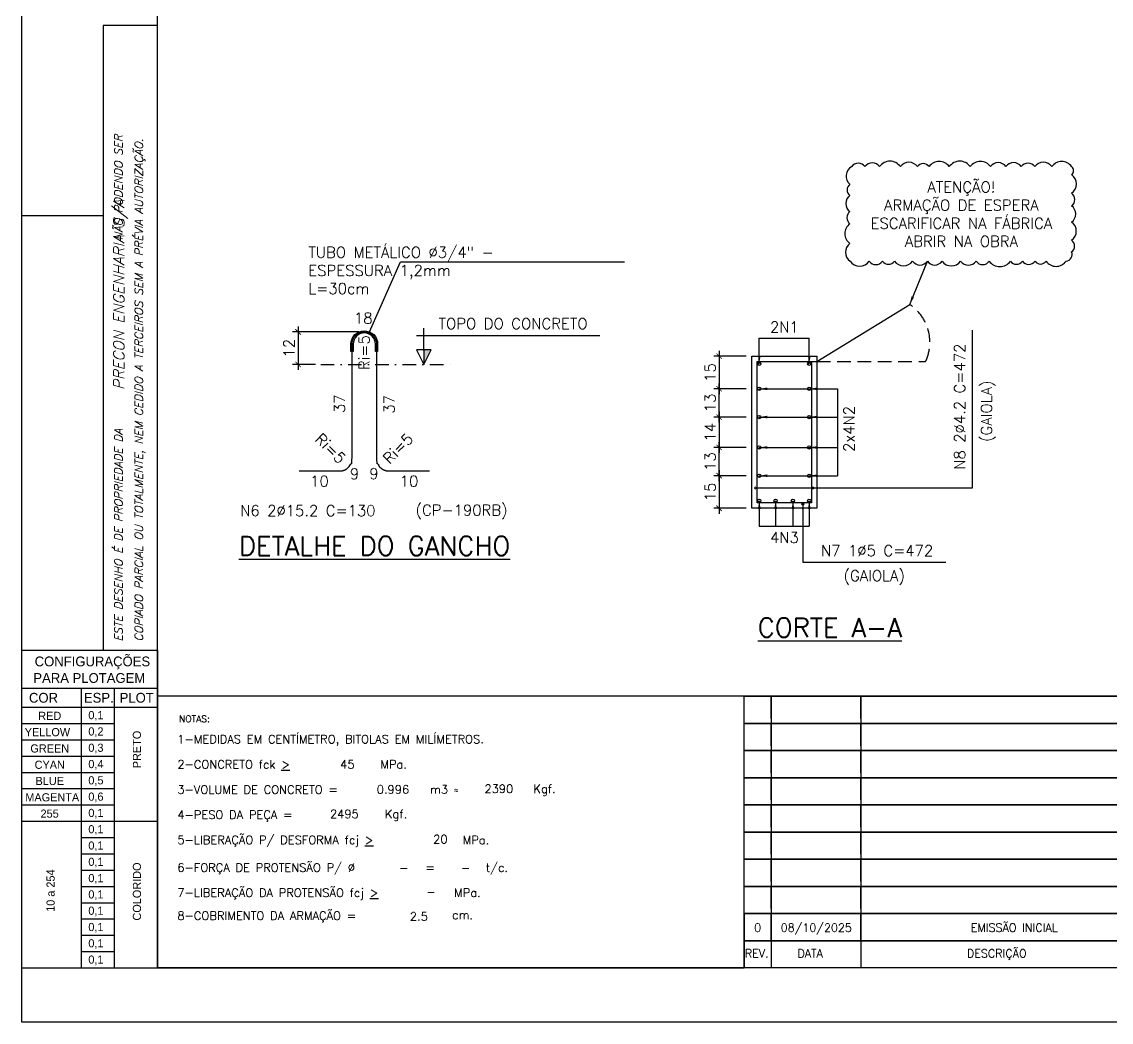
# Model space of a CAD drawing. Header units: centimetres. Extents: x 1658 to 6058, y 7825 to 9310.
# Drawn here: x 3958 to 4961, y 7825 to 8746 of the extents above; entities that cross this region are included whole.
import ezdxf
from ezdxf.enums import TextEntityAlignment as Align

# ---------------------------------------------------------------- set-up
doc = ezdxf.new("R2010")
doc.units = ezdxf.units.CM
doc.header["$LTSCALE"] = 50
doc.header["$MEASUREMENT"] = 0
doc.header["$PDMODE"] = 67
doc.linetypes.add('DASHDOT', pattern=[1, 0.5, -0.25, 0, -0.25])
doc.linetypes.add('HIDDEN', pattern=[0.375, 0.25, -0.125])
for name, color, linetype in [('COTAS-PRECON', 1, 'Continuous'), ('FERROS-PRECON', 4, 'Continuous'), ('FORMATO-PRECON', 2, 'Continuous'), ('HACHURAS-PRECON', 1, 'Continuous'), ('LINHA CENTRO-PRECON', 1, 'DASHDOT'), ('LINHA-01-PRECON', 1, 'Continuous'), ('LINHA-02-PRECON', 2, 'Continuous'), ('LINHA-04-PRECON', 4, 'Continuous'), ('LINHA-05-PRECON', 5, 'Continuous'), ('LINHA-PRECON-TRACEJADA', 1, 'HIDDEN'), ('NOTAS-PRECON', 2, 'Continuous'), ('X1', 2, 'Continuous')]:
    doc.layers.add(name, color=color, linetype=linetype)
doc.styles.add('PRECON-ROMANS', font='romans.shx')
doc.styles.add('R060', font='ACENT.shx', dxfattribs={"height": 75})
doc.styles.add('ROMANS', font='ROMANS.SHX', dxfattribs={"oblique": 15, "height": 3})
doc.styles.get("Standard").update_dxf_attribs({"font": 'romans.shx'})
doc.dimstyles.new('ESC50-25', dxfattribs={"dimscale": 50, "dimtxt": 0.2, "dimasz": 0.1, "dimexe": 0.1, "dimexo": 0.1, "dimgap": 0.065, "dimtad": 1, "dimdec": 1, "dimlfac": 0.5, "dimzin": 12, "dimdsep": 46, "dimtxsty": 'Standard', "dimblk": 'ARCHTICK', "dimcen": 0.09, "dimdle": 0.1, "dimclrd": 256, "dimclre": 256, "dimclrt": 2, "dimaunit": 1, "dimazin": 0, "dimtfac": 1, "dimtdec": 1, "dimtix": 1, "dimtmove": 1, "dimatfit": 3, "dimfxl": 1, "dimtolj": 1, "dimtzin": 0, "dimlwd": -1, "dimlwe": -1, "dimarcsym": 0})
doc.dimstyles.new('ESC50-50', dxfattribs={"dimscale": 50, "dimtxt": 0.2, "dimasz": 0.15, "dimexe": 0.15, "dimexo": 0.15, "dimgap": 0.08, "dimtad": 1, "dimdec": 1, "dimzin": 12, "dimdsep": 46, "dimtxsty": 'Standard', "dimblk": 'ARCHTICK', "dimcen": 0.09, "dimdle": 0.15, "dimclrd": 256, "dimclre": 256, "dimclrt": 2, "dimazin": 3, "dimtfac": 1, "dimtdec": 1, "dimtix": 1, "dimtmove": 2, "dimatfit": 2, "dimfxl": 0.15, "dimtolj": 1, "dimtzin": 0, "dimarcsym": 0})

# ---------------------------------------------------------------- blocks, each defined once
blk = doc.blocks.new('REV-A3-V')
at = {"layer": 'FORMATO-PRECON', "color": 1}
for p, q in [((780, 50), (780, 9.1)), ((920, 50), (920, 9.1))]:
    blk.add_line(p, q, dxfattribs=at)
for points in [[(1020, 50), (0, 50)], [(50, 9.1), (50, 50)], [(50, 50), (50, 0)], [(215, 9.1), (215, 50)], [(215, 50), (215, 0)], [(780, 50), (780, 0)], [(920, 50), (920, 0)]]:
    blk.add_lwpolyline(points, dxfattribs=at)
blk.add_lwpolyline([(1020, 0), (0, 0), (0, 50), (1020, 50)], close=True, dxfattribs=at)
at = {"layer": 'FORMATO-PRECON', "color": 2, "style": 'PRECON-ROMANS', "flags": 12}
for p in [(24.8, 24), (132.8, 24), (497.2, 24)]:
    blk.add_attdef('X', text='', height=15, dxfattribs=at).set_placement(p, align=Align.MIDDLE_CENTER)
at = {"layer": 'FORMATO-PRECON', "style": 'PRECON-ROMANS', "flags": 12}
for p in [(849.1, 22.6), (970, 22.6)]:
    blk.add_attdef('X', text='', height=15, dxfattribs=at).set_placement(p, align=Align.MIDDLE_CENTER)
blk = doc.blocks.new('A$C6E105C5C')
at = {"layer": 'FORMATO-PRECON', "color": 6}
for q in [(1020, 50), (0, 0)]:
    blk.add_line((0, 50), q, dxfattribs=at)
at = {"layer": 'FORMATO-PRECON', "color": 3}
blk.add_lwpolyline([(0, 50), (1020, 50), (1020, 0), (0, 0)], close=True, dxfattribs=at)
at = {"layer": 'FORMATO-PRECON', "color": 1}
for points in [[(50, 50), (50, 0)], [(215, 50), (215, 0)], [(780, 50), (780, 0)], [(920, 50), (920, 0)]]:
    blk.add_lwpolyline(points, dxfattribs=at)
at = {"layer": 'FORMATO-PRECON', "style": 'ROMANS'}
for s, p in [('REV.', (1.3, 19.2)), ('DATA', (98.1, 19.2)), ('DESCRIÇÃO', (410.2, 19.2)), ('DES.', (824.6, 19.2)), ('VISTO', (940, 19.2))]:
    blk.add_text(s, height=15, dxfattribs=at).set_placement(p)
blk = doc.blocks.new('A$C0AF02B9D')
at = {"layer": 'FORMATO-PRECON', "color": 1}
for p, q in [((0, 585), (250, 585)), ((0, 0), (0, 585)), ((250, 585), (250, 0)), ((0, 480), (250, 480)), ((0, 450), (170.7, 450)), ((0, 420), (170.7, 420)), ((0, 390), (170.7, 390)), ((0, 360), (170.7, 360)), ((0, 330), (170.7, 330)), ((0, 300), (170.7, 300)), ((110.1, 240), (170.7, 240)), ((110.1, 210), (170.7, 210)), ((110.1, 180), (170.7, 180)), ((110.1, 150), (170.7, 150)), ((110.1, 150), (170.7, 150)), ((110.1, 120), (170.7, 120)), ((110.1, 120), (170.7, 120)), ((110.1, 90), (170.7, 90)), ((110.1, 90), (170.7, 90)), ((110.1, 60), (170.7, 60)), ((110.1, 60), (170.7, 60)), ((110.1, 30), (170.7, 30)), ((110.1, 30), (170.7, 30)), ((0, 0), (250, 0)), ((110.1, 0), (170.7, 0)), ((110.1, 0), (170.7, 0)), ((110.1, 0), (170.7, 0))]:
    blk.add_line(p, q, dxfattribs=at)
at = {"layer": 'FORMATO-PRECON'}
for p, q in [((0, 515), (250, 515)), ((110.1, 0), (110.1, 515)), ((170.7, 0), (170.7, 515)), ((0, 270), (250, 270))]:
    blk.add_line(p, q, dxfattribs=at)
at = {"layer": 'FORMATO-PRECON', "style": 'R060'}
for s, p in [('CONFIGURAÇÕES ', (133.4, 563.9)), ('PARA PLOTAGEM', (124.3, 533.7)), ('COR', (40, 497.3)), ('ESP.', (141.8, 497.3)), ('PLOT', (211.6, 497.3))]:
    blk.add_text(s, height=18, dxfattribs=at).set_placement(p, align=Align.MIDDLE)
at = {"layer": 'FORMATO-PRECON', "color": 1, "style": 'R060'}
for s, p in [('RED', (51.5, 464)), ('0,1', (136.5, 464)), ('YELLOW', (47.2, 434)), ('0,2', (136.5, 434)), ('GREEN', (51.5, 404)), ('0,3', (136.5, 404)), ('CYAN', (51.5, 374)), ('0,4', (136.5, 374)), ('BLUE', (51.5, 344)), ('0,5', (136.5, 344)), ('MAGENTA', (56.1, 314)), ('0,6', (136.5, 314)), ('255', (51.3, 284)), ('0,1', (136.5, 284)), ('0,1', (136.5, 254)), ('0,1', (136.5, 224)), ('0,1', (136.5, 194)), ('0,1', (136.5, 164)), ('0,1', (136.5, 134)), ('0,1', (136.5, 104)), ('0,1', (136.5, 74)), ('0,1', (136.5, 44)), ('0,1', (136.5, 14))]:
    blk.add_text(s, height=15, dxfattribs=at).set_placement(p, align=Align.MIDDLE)
for s, p in [('PRETO', (212, 402.1)), ('10 a 254', (53, 142.2)), ('COLORIDO', (212, 140.6))]:
    blk.add_text(s, height=15, rotation=90, dxfattribs=at).set_placement(p, align=Align.MIDDLE)
blk = doc.blocks.new('A$C432D58B7')
at = {"layer": 'LINHA-01-PRECON'}
blk.add_blockref('A$C0AF02B9D', (0, 0), dxfattribs=at)
blk = doc.blocks.new('A$C550964AD')
at = {"layer": 'LINHA-01-PRECON'}
blk.add_blockref('A$C432D58B7', (0, 0), dxfattribs=at)
blk = doc.blocks.new('A$C12EB5E76')
at = {"layer": 'FORMATO-PRECON', "color": 6}
blk.add_line((35.3, 3089.3), (35.3, 1939.3), dxfattribs=at)
at = {"layer": 'FORMATO-PRECON'}
for points in [[(-114.7, 1254.3), (-114.7, 4224.3), (4085.3, 4224.3), (4085.3, 1254.3)], [(135.3, 1939.3), (135.3, 3089.3), (35.3, 3089.3), (35.3, 1939.3)]]:
    blk.add_lwpolyline(points, close=True, dxfattribs=at)
at = {"layer": 'FORMATO-PRECON', "color": 6}
blk.add_lwpolyline([(135.3, 1354.3), (135.3, 4124.3), (3985.3, 4124.3), (3985.3, 1354.3)], close=True, dxfattribs=at)
at = {"layer": 'FORMATO-PRECON'}
blk.add_lwpolyline([(-114.7, 2739.3), (35.3, 2739.3)], dxfattribs=at)
at = {"layer": 'LINHA-05-PRECON'}
blk.add_blockref('A$C550964AD', (-114.7, 1354.3), dxfattribs=at)
at = {"layer": 'FORMATO-PRECON', "style": 'ROMANS', "oblique": 15}
for s, p in [('ESTE DESENHO É DE PROPRIEDADE DA                            NÃO PODENDO SER', (70.9, 1955.1)), ('COPIADO PARCIAL OU TOTALMENTE, NEM CEDIDO A TERCEIROS SEM A PRÉVIA AUTORIZAÇÃO.', (108.3, 1955.1))]:
    blk.add_text(s, height=15, rotation=90, dxfattribs=at).set_placement(p)
at = {"layer": 'FORMATO-PRECON', "color": 3, "style": 'ROMANS', "oblique": 15}
blk.add_text('PRECON ENGENHARIA S/A', height=20, rotation=90, dxfattribs=at).set_placement((74, 2418.3))
blk = doc.blocks.new('NOTAS')
at = {"layer": 'NOTAS-PRECON', "color": 3, "style": 'ROMANS'}
blk.add_text('NOTAS:', height=11.93, dxfattribs=at).set_placement((9112.7, 411.6))
at = {"layer": 'NOTAS-PRECON', "style": 'ROMANS'}
for s, height, p in [('1-MEDIDAS EM CENTÍMETRO, BITOLAS EM MILÍMETROS. ', 14.918, (9109.9, 374)), ('2-CONCRETO fck %%U>%%U ', 14.918, (9109.9, 329.3)), ('3-VOLUME DE CONCRETO =', 14.918, (9109.9, 284.5)), ('≈ ', 14.92, (9601.3, 284.5)), ('4-PESO DA PEÇA =', 14.918, (9109.9, 239.7)), ('5-LIBERAÇÃO P/ DESFORMA fcj %%U>', 14.918, (9109.9, 195)), ('6-FORÇA DE PROTENSÃO P/ %%C', 14.918, (9109.8, 145.9)), ('t/c.', 14.92, (9658.1, 145.9)), ('=', 14.9, (9550.9, 145.9)), ('7-LIBERAÇÃO DA PROTENSÃO fcj %%U>', 14.918, (9109.8, 101.2)), ('MPa.', 14.92, (9601.8, 101.2)), ('8-COBRIMENTO DA ARMAÇÃO =', 14.918, (9109.9, 60.3))]:
    blk.add_text(s, height=height, dxfattribs=at).set_placement(p)
at = {"layer": 'NOTAS-PRECON', "color": 2, "style": 'PRECON-ROMANS'}
for s, p in [('   MPa.', (9477.7, 336.7)), ('m3', (9575.1, 292.2)), ('Kgf.', (9762.6, 293.3)), ('Kgf.', (9498.6, 248.6)), ('MPa.', (9640.7, 202.1)), ('cm.', (9616.9, 69.1))]:
    blk.add_text(s, height=14.92, dxfattribs=at).set_placement(p, align=Align.MIDDLE_CENTER)
at = {"layer": 'NOTAS-PRECON', "color": 2, "style": 'PRECON-ROMANS', "flags": 8}
for tag, p in [('A', (9412.1, 336.7)), ('B', (9493.1, 292.2)), ('C', (9681.4, 293.3)), ('D', (9406.7, 248.6)), ('E', (9577.4, 203.8)), ('F', (9512.4, 153)), ('G', (9622.3, 153)), ('H', (9560.8, 110)), ('I', (9539.2, 69.1))]:
    blk.add_attdef(tag, text='', height=14.9, dxfattribs=at).set_placement(p, align=Align.MIDDLE_CENTER)
blk = doc.blocks.new('_ArchTick')
at = {"color": 0, "linetype": 'ByBlock', "const_width": 0.15}
blk.add_lwpolyline([(-0.5, -0.5), (0.5, 0.5)], dxfattribs=at)
blk = doc.blocks.new('*D44')
at = {"layer": 'Defpoints', "color": 0, "transparency": 16777216}
for p in [(4263.4, 8442.4), (4262.4, 8343.6), (4263.4, 8343.6)]:
    blk.add_point(p, dxfattribs=at)
at = {"layer": 'LINHA-01-PRECON', "color": 2, "transparency": 16777216, "insert": (4250.8, 8394.2), "char_height": 10, "attachment_point": 5, "rotation": 90}
blk.add_mtext('\\A1;37', dxfattribs=at)
blk = doc.blocks.new('*D45')
at = {"layer": 'Defpoints', "color": 0, "transparency": 16777216}
for p in [(4296.2, 8332.4), (4296.2, 8332.4), (4333.7, 8332.4)]:
    blk.add_point(p, dxfattribs=at)
at = {"layer": 'LINHA-01-PRECON', "color": 2, "transparency": 16777216, "insert": (4314.9, 8323), "char_height": 10, "attachment_point": 5}
blk.add_mtext('\\A1;10', dxfattribs=at)
blk = doc.blocks.new('*D46')
at = {"layer": 'Defpoints', "color": 0, "transparency": 16777216}
for p in [(4213.7, 8332.4), (4251.1, 8332.4), (4251.1, 8332.4)]:
    blk.add_point(p, dxfattribs=at)
at = {"layer": 'LINHA-01-PRECON', "color": 2, "transparency": 16777216, "insert": (4232.4, 8323), "char_height": 10, "attachment_point": 5}
blk.add_mtext('\\A1;10', dxfattribs=at)
blk = doc.blocks.new('*D47')
at = {"layer": 'Defpoints', "color": 0, "transparency": 16777216}
for p in [(4283.9, 8442.4), (4283.9, 8343.6), (4284.9, 8343.6)]:
    blk.add_point(p, dxfattribs=at)
at = {"layer": 'LINHA-01-PRECON', "color": 2, "transparency": 16777216, "insert": (4296.5, 8393.7), "char_height": 10, "attachment_point": 5, "rotation": 90}
blk.add_mtext('\\A1;37', dxfattribs=at)
blk = doc.blocks.new('*D48')
at = {"layer": 'COTAS-PRECON', "transparency": 16777216}
for p, q in [((4212.7, 8465.4), (4212.7, 8425.4)), ((4268.7, 8460.4), (4207.7, 8460.4)), ((4228.6, 8430.4), (4207.7, 8430.4))]:
    blk.add_line(p, q, dxfattribs=at)
at = {"layer": 'Defpoints', "color": 0, "transparency": 16777216}
for p in [(4273.7, 8460.4), (4212.7, 8430.4), (4233.6, 8430.4)]:
    blk.add_point(p, dxfattribs=at)
at = {"layer": 'COTAS-PRECON', "transparency": 16777216, "xscale": 5, "yscale": 5, "zscale": 5}
for p, rotation in [((4212.7, 8460.4), 90), ((4212.7, 8430.4), 270)]:
    blk.add_blockref('_ArchTick', p, dxfattribs=dict(at, rotation=rotation))
at = {"layer": 'COTAS-PRECON', "color": 2, "transparency": 16777216, "insert": (4204.4, 8445.4), "char_height": 10, "attachment_point": 5, "rotation": 90}
blk.add_mtext('\\A1;12', dxfattribs=at)
blk = doc.blocks.new('*D91')
at = {"layer": 'COTAS-PRECON', "transparency": 16777216}
for p, q in [((4625.3, 8438), (4595.3, 8438)), ((4600.3, 8443), (4600.3, 8403)), ((4625.3, 8408), (4595.3, 8408))]:
    blk.add_line(p, q, dxfattribs=at)
at = {"layer": 'Defpoints', "color": 0, "transparency": 16777216}
for p in [(4630.3, 8438), (4600.3, 8408), (4630.3, 8408)]:
    blk.add_point(p, dxfattribs=at)
at = {"layer": 'COTAS-PRECON', "transparency": 16777216, "xscale": 5, "yscale": 5, "zscale": 5}
for p, rotation in [((4600.3, 8438), 90), ((4600.3, 8408), 270)]:
    blk.add_blockref('_ArchTick', p, dxfattribs=dict(at, rotation=rotation))
at = {"layer": 'COTAS-PRECON', "color": 2, "transparency": 16777216, "insert": (4592.1, 8423), "char_height": 10, "attachment_point": 5, "rotation": 90}
blk.add_mtext('\\A1;15', dxfattribs=at)
blk = doc.blocks.new('*D92')
at = {"layer": 'COTAS-PRECON', "transparency": 16777216}
for p, q in [((4625.3, 8408), (4595.3, 8408)), ((4600.3, 8377), (4600.3, 8413)), ((4625.3, 8382), (4595.3, 8382))]:
    blk.add_line(p, q, dxfattribs=at)
at = {"layer": 'Defpoints', "color": 0, "transparency": 16777216}
for p in [(4600.3, 8408), (4630.3, 8408), (4630.3, 8382)]:
    blk.add_point(p, dxfattribs=at)
at = {"layer": 'COTAS-PRECON', "transparency": 16777216, "xscale": 5, "yscale": 5, "zscale": 5}
for p, rotation in [((4600.3, 8408), 90), ((4600.3, 8382), 270)]:
    blk.add_blockref('_ArchTick', p, dxfattribs=dict(at, rotation=rotation))
at = {"layer": 'COTAS-PRECON', "color": 2, "transparency": 16777216, "insert": (4592.1, 8395), "char_height": 10, "attachment_point": 5, "rotation": 90}
blk.add_mtext('\\A1;13', dxfattribs=at)
blk = doc.blocks.new('*D93')
at = {"layer": 'COTAS-PRECON', "transparency": 16777216}
for p, q in [((4600.3, 8387), (4600.3, 8349)), ((4625.3, 8382), (4595.3, 8382)), ((4625.3, 8354), (4595.3, 8354))]:
    blk.add_line(p, q, dxfattribs=at)
at = {"layer": 'Defpoints', "color": 0, "transparency": 16777216}
for p in [(4630.3, 8382), (4600.3, 8354), (4630.3, 8354)]:
    blk.add_point(p, dxfattribs=at)
at = {"layer": 'COTAS-PRECON', "transparency": 16777216, "xscale": 5, "yscale": 5, "zscale": 5}
for p, rotation in [((4600.3, 8382), 90), ((4600.3, 8354), 270)]:
    blk.add_blockref('_ArchTick', p, dxfattribs=dict(at, rotation=rotation))
at = {"layer": 'COTAS-PRECON', "color": 2, "transparency": 16777216, "insert": (4592.1, 8368), "char_height": 10, "attachment_point": 5, "rotation": 90}
blk.add_mtext('\\A1;14', dxfattribs=at)
blk = doc.blocks.new('*D94')
at = {"layer": 'COTAS-PRECON', "transparency": 16777216}
for p, q in [((4600.3, 8323), (4600.3, 8359)), ((4625.3, 8354), (4595.3, 8354)), ((4625.3, 8328), (4595.3, 8328))]:
    blk.add_line(p, q, dxfattribs=at)
at = {"layer": 'Defpoints', "color": 0, "transparency": 16777216}
for p in [(4600.3, 8354), (4630.3, 8354), (4630.3, 8328)]:
    blk.add_point(p, dxfattribs=at)
at = {"layer": 'COTAS-PRECON', "transparency": 16777216, "xscale": 5, "yscale": 5, "zscale": 5}
for p, rotation in [((4600.3, 8354), 90), ((4600.3, 8328), 270)]:
    blk.add_blockref('_ArchTick', p, dxfattribs=dict(at, rotation=rotation))
at = {"layer": 'COTAS-PRECON', "color": 2, "transparency": 16777216, "insert": (4592.1, 8341), "char_height": 10, "attachment_point": 5, "rotation": 90}
blk.add_mtext('\\A1;13', dxfattribs=at)
blk = doc.blocks.new('*D95')
at = {"layer": 'COTAS-PRECON', "transparency": 16777216}
for p, q in [((4625.3, 8328), (4595.3, 8328)), ((4600.3, 8333), (4600.3, 8293)), ((4625.3, 8298), (4595.3, 8298))]:
    blk.add_line(p, q, dxfattribs=at)
at = {"layer": 'Defpoints', "color": 0, "transparency": 16777216}
for p in [(4630.3, 8328), (4600.3, 8298), (4630.3, 8298)]:
    blk.add_point(p, dxfattribs=at)
at = {"layer": 'COTAS-PRECON', "transparency": 16777216, "xscale": 5, "yscale": 5, "zscale": 5}
for p, rotation in [((4600.3, 8328), 90), ((4600.3, 8298), 270)]:
    blk.add_blockref('_ArchTick', p, dxfattribs=dict(at, rotation=rotation))
at = {"layer": 'COTAS-PRECON', "color": 2, "transparency": 16777216, "insert": (4592.1, 8313), "char_height": 10, "attachment_point": 5, "rotation": 90}
blk.add_mtext('\\A1;15', dxfattribs=at)

msp = doc.modelspace()

# ---------------------------------------------------------------- hatches: boundary and pattern name
at = {"layer": 'HACHURAS-PRECON'}
msp.add_hatch(color=256, dxfattribs=at).paths.add_polyline_path([(4328.495, 8443.707), (4335.159, 8443.707), (4328.495, 8430.379)])

# ---------------------------------------------------------------- linework, layer by layer
at = {"layer": 'COTAS-PRECON'}
msp.add_lwpolyline([(4924.775, 8612.473, 0.52056705), (4906.685, 8612.473, 0.52056705), (4891.036, 8612.473, 0.52056705), (4878.497, 8612.473, 0.52056705), (4864.307, 8612.473, 0.52056705), (4850.115, 8612.473, 0.52056705), (4831.521, 8612.473, 0.52056705), (4812.171, 8612.473, 0.52056705), (4793.53, 8612.473, 0.52056705), (4782.797, 8612.473, 0.52056705), (4767.16, 8612.473, 0.52056705), (4747.981, 8612.473, 0.52056705), (4734.564, 8612.473, 0.52056705), (4722.326, 8612.473, 0.52056705), (4720.775, 8596.247, 0.52056705), (4720.775, 8585.945, 0.52056705), (4720.775, 8571.088, 0.52056705), (4720.775, 8559.928, 0.52056705), (4720.775, 8541.673, 0.52056705), (4720.802, 8525.473, 0.52056705), (4738.564, 8525.473, 0.52056705), (4750.713, 8525.473, 0.52056705), (4761.68, 8525.473, 0.52056705), (4778.374, 8525.473, 0.52056705), (4791.988, 8525.473, 0.52056705), (4805.616, 8525.473, 0.52056705), (4822.64, 8525.473, 0.52056705), (4836.893, 8525.473, 0.52056705), (4849.011, 8525.473, 0.52056705), (4868.453, 8525.473, 0.52056705), (4879.474, 8525.473, 0.52056705), (4891.187, 8525.473, 0.52056705), (4901.269, 8525.473, 0.52056705), (4919.71, 8525.473, 0.52056705), (4924.775, 8533.973, 0.52056705), (4924.775, 8544.76, 0.52056705), (4924.775, 8561.508, 0.52056705), (4924.775, 8576.276, 0.52056705), (4924.775, 8587.924, 0.52056705), (4924.775, 8605.166, 0.52056705)], format="xyb", close=True, dxfattribs=at)
at = {"layer": 'FORMATO-PRECON', "color": 6}
for points in [[(4083.357, 7874.924), (4623.357, 7874.924), (4623.357, 8124.924), (4083.357, 8124.924)], [(4623.357, 8124.924), (5133.357, 8124.924), (5133.357, 7874.924), (4623.357, 7874.924)]]:
    msp.add_lwpolyline(points, close=True, dxfattribs=at)
at = {"layer": 'HACHURAS-PRECON'}
msp.add_line((4328.495, 8443.707), (4328.495, 8430.379), dxfattribs=at)
at = {"layer": 'LINHA CENTRO-PRECON', "color": 1, "ltscale": 0.5}
msp.add_line((4233.561, 8430.379), (4355.884, 8430.379), dxfattribs=at)
at = {"layer": 'LINHA-01-PRECON'}
for p, q in [((4321.831, 8457.035), (4490.352, 8457.035)), ((4328.495, 8443.364), (4328.495, 8463.699)), ((4335.159, 8443.707), (4321.831, 8443.707)), ((4321.831, 8443.707), (4328.495, 8430.379)), ((4328.495, 8430.379), (4335.159, 8443.707))]:
    msp.add_line(p, q, dxfattribs=at)
msp.add_lwpolyline([(4285.938, 8442.419), (4283.938, 8442.419), (4283.938, 8449.149, 1), (4263.398, 8449.149), (4263.398, 8442.419), (4261.398, 8442.419), (4261.398, 8449.149, -1), (4285.938, 8449.149)], format="xyb", close=True, dxfattribs=at)
at = {"layer": 'LINHA-02-PRECON', "extrusion": (0, 1, 0)}
for p, q in [((4630.275, 8297.973), (4630.275, 8437.973)), ((4630.275, 8437.973), (4690.275, 8437.973)), ((4690.275, 8437.973), (4690.275, 8297.973)), ((4690.275, 8297.973), (4630.275, 8297.973))]:
    msp.add_line(p, q, dxfattribs=at)
at = {"layer": 'LINHA-04-PRECON'}
msp.add_line((4690.275, 8432.973), (4775.74, 8485.662), dxfattribs=at)
at = {"layer": 'LINHA-04-PRECON', "extrusion": (0, 1, 0)}
for p, q in [((4635.275, 8302.973), (4635.275, 8432.973)), ((4635.275, 8432.973), (4690.275, 8432.973)), ((4685.275, 8432.973), (4685.275, 8302.973)), ((4685.275, 8302.973), (4635.275, 8302.973))]:
    msp.add_line(p, q, dxfattribs=at)
at = {"layer": 'LINHA-04-PRECON'}
for centre, radius in [((4637.275, 8430.973), 1.5), ((4683.275, 8430.973), 1.5), ((4637.275, 8407.973), 1.5), ((4683.275, 8407.973), 1.5), ((4637.275, 8381.973), 1.5), ((4683.275, 8381.973), 1.5), ((4637.275, 8353.973), 1.5), ((4683.275, 8353.973), 1.5), ((4637.275, 8327.973), 1.5), ((4683.275, 8327.973), 1.5), ((4634.275, 8316.7), 1), ((4686.275, 8316.7), 1), ((4637.275, 8304.973), 1.5), ((4652.275, 8304.973), 1.5), ((4668.275, 8304.973), 1.5), ((4683.275, 8304.973), 1.5), ((4677.343, 8301.973), 1)]:
    msp.add_circle(centre, radius, dxfattribs=at)
at = {"layer": 'LINHA-04-PRECON', "color": 4, "linetype": 'Continuous'}
msp.add_rational_spline([(4213.668, 8332.379), (4222.398, 8332.379), (4251.128, 8332.379), (4255.796, 8332.379), (4259.097, 8335.68), (4262.398, 8338.981), (4262.398, 8343.649), (4262.398, 8424.379), (4262.398, 8449.149), (4262.398, 8453.817), (4265.699, 8457.118), (4269, 8460.419), (4273.668, 8460.419), (4278.336, 8460.419), (4281.637, 8457.118), (4284.938, 8453.817), (4284.938, 8449.149), (4284.938, 8424.379), (4284.938, 8343.649), (4284.938, 8338.981), (4288.239, 8335.68), (4291.54, 8332.379), (4296.208, 8332.379), (4324.938, 8332.379), (4333.668, 8332.379)], [1, 1, 1, 0.923879532511, 1, 0.923879532511, 1, 1, 1, 0.923879532511, 1, 0.923879532511, 1, 0.923879532511, 1, 0.923879532511, 1, 1, 1, 0.923879532511, 1, 0.923879532511, 1, 1, 1], degree=2, knots=[0, 0, 0, 1, 1, 1.78539816, 1.78539816, 2.57079633, 2.57079633, 3.57079633, 3.57079633, 4.35619449, 4.35619449, 5.14159265, 5.14159265, 5.92699082, 5.92699082, 6.71238898, 6.71238898, 7.71238898, 7.71238898, 8.49778714, 8.49778714, 9.28318531, 9.28318531, 10.28318531, 10.28318531, 10.28318531], dxfattribs=at)
at = {"layer": 'LINHA-PRECON-TRACEJADA'}
msp.add_line((4690.275, 8432.973), (4790.275, 8432.973), dxfattribs=at)
msp.add_arc((4752.459, 8450.89), 41.845, 334.648435, 56.196165, dxfattribs=at)

# ---------------------------------------------------------------- block references
at = {"color": 1, "xscale": 0.5000000000000071, "yscale": 0.5000000000000071, "zscale": 0.5000000000000071}
for name, p in [('REV-A3-V', (4623.357, 8099.924)), ('REV-A3-V', (4623.357, 8074.924)), ('REV-A3-V', (4623.357, 8049.924)), ('REV-A3-V', (4623.357, 8024.924)), ('REV-A3-V', (4623.357, 7999.924)), ('REV-A3-V', (4623.357, 7974.924)), ('REV-A3-V', (4623.357, 7949.924)), ('REV-A3-V', (4623.357, 7924.924)), ('A$C6E105C5C', (4623.357, 7874.924))]:
    msp.add_blockref(name, p, dxfattribs=at)
at = {"color": 1, "xscale": -0.5000000000000071, "yscale": 0.5000000000000071, "zscale": 0.5000000000000071, "rotation": 180}
msp.add_blockref('REV-A3-V', (4623.357, 7924.924), dxfattribs=at)
at = {"color": 1}
ref = msp.add_blockref('REV-A3-V', (4623.357, 7899.924), dxfattribs=dict(at, xscale=0.5000000000000071, yscale=0.5000000000000071, zscale=0.5000000000000071))
ref.add_attrib('X', '0', dxfattribs={"layer": 'FORMATO-PRECON', "color": 2, "height": 7.5, "style": 'PRECON-ROMANS', "flags": 12}).set_placement((4635.732, 7911.935), align=Align.MIDDLE_CENTER)
ref.add_attrib('X', '08/10/2025', dxfattribs={"layer": 'FORMATO-PRECON', "color": 2, "height": 7.5, "style": 'PRECON-ROMANS', "flags": 12}).set_placement((4689.748, 7911.935), align=Align.MIDDLE_CENTER)
ref.add_attrib('X', 'EMISSÃO INICIAL', dxfattribs={"layer": 'FORMATO-PRECON', "color": 2, "height": 7.5, "style": 'PRECON-ROMANS', "flags": 12}).set_placement((4871.968, 7911.935), align=Align.MIDDLE_CENTER)
ref.add_attrib('X', 'ALESSANDRA F.', dxfattribs={"layer": 'FORMATO-PRECON', "height": 7.5, "style": 'PRECON-ROMANS', "width": 0.75, "flags": 12}).set_placement((5047.919, 7911.201), align=Align.MIDDLE_CENTER)
ref.add_attrib('X', 'GISLENE', dxfattribs={"layer": 'FORMATO-PRECON', "height": 7.5, "style": 'PRECON-ROMANS', "flags": 12}).set_placement((5108.372, 7911.201), align=Align.MIDDLE_CENTER)
at = {"layer": 'COTAS-PRECON', "xscale": 0.5000000000000071, "yscale": 0.5000000000000071, "zscale": 0.5000000000000071}
msp.add_blockref('A$C12EB5E76', (4015.702, 7197.786), dxfattribs=at)
at = {"layer": 'LINHA-01-PRECON', "color": 2}
ref = msp.add_blockref('NOTAS', (-617.139, 7887.853), dxfattribs=dict(at, xscale=0.5179736842118017, yscale=0.5179736842118017, zscale=0.5179736842118017))
ref.add_attrib('A', '45', dxfattribs={"layer": 'NOTAS-PRECON', "color": 2, "height": 7.7271, "style": 'PRECON-ROMANS'}).set_placement((4258.076, 8062.262), align=Align.MIDDLE_CENTER)
ref.add_attrib('B', '0.996', dxfattribs={"layer": 'NOTAS-PRECON', "color": 2, "height": 7.7271, "style": 'PRECON-ROMANS'}).set_placement((4300.02, 8039.205), align=Align.MIDDLE_CENTER)
ref.add_attrib('C', '2390', dxfattribs={"layer": 'NOTAS-PRECON', "color": 2, "height": 7.7271, "style": 'PRECON-ROMANS'}).set_placement((4397.567, 8039.779), align=Align.MIDDLE_CENTER)
ref.add_attrib('D', '2495', dxfattribs={"layer": 'NOTAS-PRECON', "color": 2, "height": 7.7271, "style": 'PRECON-ROMANS'}).set_placement((4255.304, 8016.598), align=Align.MIDDLE_CENTER)
ref.add_attrib('E', '20', dxfattribs={"layer": 'NOTAS-PRECON', "color": 2, "height": 7.7271, "style": 'PRECON-ROMANS'}).set_placement((4343.714, 7993.417), align=Align.MIDDLE_CENTER)
ref.add_attrib('F', '-', dxfattribs={"layer": 'NOTAS-PRECON', "color": 2, "height": 7.727, "style": 'PRECON-ROMANS'}).set_placement((4310.043, 7967.117), align=Align.MIDDLE_CENTER)
ref.add_attrib('G', '-', dxfattribs={"layer": 'NOTAS-PRECON', "color": 2, "height": 7.727, "style": 'PRECON-ROMANS'}).set_placement((4366.982, 7967.117), align=Align.MIDDLE_CENTER)
ref.add_attrib('H', '-', dxfattribs={"layer": 'NOTAS-PRECON', "color": 2, "height": 7.727, "style": 'PRECON-ROMANS'}).set_placement((4335.128, 7944.812), align=Align.MIDDLE_CENTER)
ref.add_attrib('I', '2.5', dxfattribs={"layer": 'NOTAS-PRECON', "color": 2, "height": 7.7271, "style": 'PRECON-ROMANS'}).set_placement((4323.912, 7922.274), align=Align.MIDDLE_CENTER)

# ---------------------------------------------------------------- texts
at = {"color": 2, "char_height": 10, "attachment_point": 5}
for s, insert in [('\\A1;\\pxql;TUBO METÁLICO %%C3/4" - \\PESPESSURA 1,2mm\\PL=30cm', (4310.875, 8516.917)), ('\\A1;18', (4272.677, 8473.032)), ('\\A1;TOPO DO CONCRETO', (4410.64, 8467.93)), ('\\A1;9', (4264.677, 8329.671)), ('\\A1;9', (4282.55, 8329.921))]:
    msp.add_mtext(s, dxfattribs=dict(at, insert=insert))
at = {"color": 2, "insert": (4273.519, 8441.264), "char_height": 10, "width": 86.55327, "attachment_point": 5, "rotation": 90}
msp.add_mtext('\\A1;Ri=5', dxfattribs=at)
at = {"layer": 'COTAS-PRECON', "insert": (4363.195, 8294.663), "char_height": 9.98669, "attachment_point": 5}
msp.add_mtext('\\A1;(CP-190RB)', dxfattribs=at)
at = {"layer": 'FERROS-PRECON', "color": 2, "linetype": 'Continuous', "char_height": 10, "width": 58.57143}
for insert, attachment_point, rotation in [((4257.458, 8345.171), 3, 315), ((4289.879, 8345.171), 1, 45)]:
    msp.add_mtext('Ri=5', dxfattribs=dict(at, insert=insert, attachment_point=attachment_point, rotation=rotation))
at = {"layer": 'LINHA-01-PRECON', "color": 2, "attachment_point": 5}
for s, insert, char_height in [('\\A1;{\\C4;ATENÇÃO!}\\PARMAÇÃO DE ESPERA\\PESCARIFICAR NA FÁBRICA\\PABRIR NA OBRA', (4823.356, 8568.694), 10), ('\\A1;2N1', (4660.39, 8464.81), 10), ('\\A1;4N3', (4660.39, 8271.136), 10), ('\\A1;{\\L\\C4;DETALHE DO GANCHO}', (4283.158, 8263.405), 17.5), ('\\A1;(GAIOLA)', (4743.074, 8234.273), 10), ('{\\A1;\\L\\C4;CORTE A-A}', (4702.18, 8188.214), 17.5)]:
    msp.add_mtext(s, dxfattribs=dict(at, insert=insert, char_height=char_height))
at = {"layer": 'LINHA-01-PRECON', "color": 2, "char_height": 10, "attachment_point": 5, "rotation": 90}
for s, insert in [('\\A1;(GAIOLA)', (4848.074, 8387.329)), ('\\A1;2x4N2', (4719.815, 8371.043))]:
    msp.add_mtext(s, dxfattribs=dict(at, insert=insert))
at = {"layer": 'X1', "style": 'ROMANS'}
msp.add_text('N8 2%%C4.2 C=472', height=10, rotation=90, dxfattribs=at).set_placement((4826.797, 8391.514), align=Align.CENTER)
at = {"layer": 'X1', "style": 'PRECON-ROMANS'}
msp.add_text('N6 2%%C15.2 C=130', height=9.98669, dxfattribs=at).set_placement((4159.419, 8290.816))
at = {"layer": 'X1', "style": 'ROMANS'}
msp.add_text('N7 1%%C5 C=472', height=10, dxfattribs=at).set_placement((4745.742, 8253.985), align=Align.CENTER)

# ---------------------------------------------------------------- dimensions: what is measured, and where the dimension line sits
at = {"layer": 'COTAS-PRECON'}
dim = msp.add_linear_dim(base=(4212.664, 8430.379), p1=(4273.668, 8460.419), p2=(4233.561, 8430.379), angle=90, text='12', dimstyle='ESC50-25', dxfattribs=at)
dim.commit()
dim.dimension.update_dxf_attribs({"geometry": '*D48', "text_midpoint": (4212.664, 8445.399), "dimtype": 160})
for base, p1, p2, angle, picture, middle in [((4600.306, 8407.973), (4630.275, 8437.973), (4630.275, 8407.973), 90, '*D91', (4592.056, 8422.973)), ((4600.306, 8407.973), (4630.275, 8381.973), (4630.275, 8407.973), 270, '*D92', (4592.056, 8394.973)), ((4600.306, 8353.973), (4630.275, 8381.973), (4630.275, 8353.973), 90, '*D93', (4592.056, 8367.973)), ((4600.306, 8353.973), (4630.275, 8327.973), (4630.275, 8353.973), 270, '*D94', (4592.056, 8340.973)), ((4600.306, 8297.973), (4630.275, 8327.973), (4630.275, 8297.973), 90, '*D95', (4592.056, 8312.973))]:
    dim = msp.add_linear_dim(base=base, p1=p1, p2=p2, angle=angle, dimstyle='ESC50-25', dxfattribs=at)
    dim.commit()
    dim.dimension.update_dxf_attribs({"geometry": picture, "text_midpoint": middle})
at = {"layer": 'LINHA-01-PRECON'}
for base, p1, p2, angle, text, picture, middle in [((4263.398, 8343.649), (4263.398, 8442.419), (4262.398, 8343.649), 90, '37', '*D44', (4250.845, 8394.202)), ((4283.938, 8343.649), (4283.938, 8442.419), (4284.938, 8343.649), 90, '37', '*D47', (4296.492, 8393.732)), ((4251.128, 8332.379), (4213.668, 8332.379), (4251.128, 8332.379), 180, '10', '*D46', (4232.398, 8322.969))]:
    dim = msp.add_linear_dim(base=base, p1=p1, p2=p2, angle=angle, text=text, dimstyle='ESC50-25', override={"dimse1": 1, "dimse2": 1, "dimsd1": 1, "dimsd2": 1, "dimtmove": 2}, dxfattribs=at)
    dim.commit()
    dim.dimension.update_dxf_attribs({"geometry": picture, "text_midpoint": middle, "dimtype": 160})
dim = msp.add_linear_dim(base=(4296.208, 8332.379), p1=(4333.668, 8332.379), p2=(4296.208, 8332.379), text='10', dimstyle='ESC50-25', override={"dimse1": 1, "dimse2": 1, "dimsd1": 1, "dimsd2": 1, "dimtmove": 2}, dxfattribs=at)
dim.commit()
dim.dimension.update_dxf_attribs({"geometry": '*D45', "text_midpoint": (4314.938, 8322.969), "dimtype": 160})

# ---------------------------------------------------------------- leaders
at = {"layer": 'COTAS-PRECON'}
for points, dimstyle, override in [([(4634.275, 8316.7), (4833.436, 8316.7), (4833.436, 8462.105)], 'ESC50-25', {"dimgap": 0.065, "dimtad": 1}), ([(4637.275, 8430.973), (4637.275, 8454.549), (4683.275, 8454.549)], 'ESC50-50', {"dimgap": 0.08, "dimtad": 0}), ([(4683.275, 8430.973), (4683.275, 8454.549)], 'ESC50-50', {"dimgap": 0.08, "dimtad": 0}), ([(4686.275, 8316.7), (4833.436, 8316.7), (4833.436, 8423.727)], 'ESC50-25', {"dimgap": 0.065, "dimtad": 1}), ([(4637.275, 8407.973), (4709.43, 8407.973), (4709.43, 8327.973)], 'ESC50-50', {"dimgap": 0.08, "dimtad": 0}), ([(4683.275, 8407.973), (4709.43, 8407.973)], 'ESC50-50', {"dimgap": 0.08, "dimtad": 0}), ([(4637.275, 8381.973), (4709.43, 8381.973)], 'ESC50-50', {"dimgap": 0.08, "dimtad": 0}), ([(4683.275, 8381.973), (4709.43, 8381.973)], 'ESC50-50', {"dimgap": 0.08, "dimtad": 0}), ([(4637.275, 8353.973), (4709.43, 8353.973)], 'ESC50-50', {"dimgap": 0.08, "dimtad": 0}), ([(4683.275, 8353.973), (4709.43, 8353.973)], 'ESC50-50', {"dimgap": 0.08, "dimtad": 0}), ([(4637.275, 8327.973), (4709.43, 8327.973)], 'ESC50-50', {"dimgap": 0.08, "dimtad": 0}), ([(4683.275, 8327.973), (4709.43, 8327.973)], 'ESC50-50', {"dimgap": 0.08, "dimtad": 0}), ([(4637.275, 8304.973), (4637.275, 8281.398), (4683.275, 8281.398)], 'ESC50-50', {"dimgap": 0.08, "dimtad": 0}), ([(4652.275, 8304.973), (4652.275, 8281.398)], 'ESC50-50', {"dimgap": 0.08, "dimtad": 0}), ([(4668.275, 8304.973), (4668.275, 8281.398)], 'ESC50-50', {"dimgap": 0.08, "dimtad": 0}), ([(4683.275, 8304.973), (4683.275, 8281.398)], 'ESC50-50', {"dimgap": 0.08, "dimtad": 0}), ([(4677.343, 8301.973), (4677.343, 8248.388), (4808.967, 8248.388)], 'ESC50-25', {"dimgap": 0.065, "dimtad": 1})]:
    msp.add_leader(points, dimstyle=dimstyle, override=override, dxfattribs=at)
at = {"layer": 'LINHA-01-PRECON'}
for points, override in [([(4278.336, 8460.419), (4307.085, 8524.896), (4513.06, 8524.896)], {"dimscale": 1, "dimtad": 0}), ([(4775.74, 8485.662), (4791.988, 8525.473)], {"dimgap": 0.08, "dimtad": 0})]:
    msp.add_leader(points, dimstyle='ESC50-50', override=override, dxfattribs=at)

doc.saveas('drawing.dxf')
